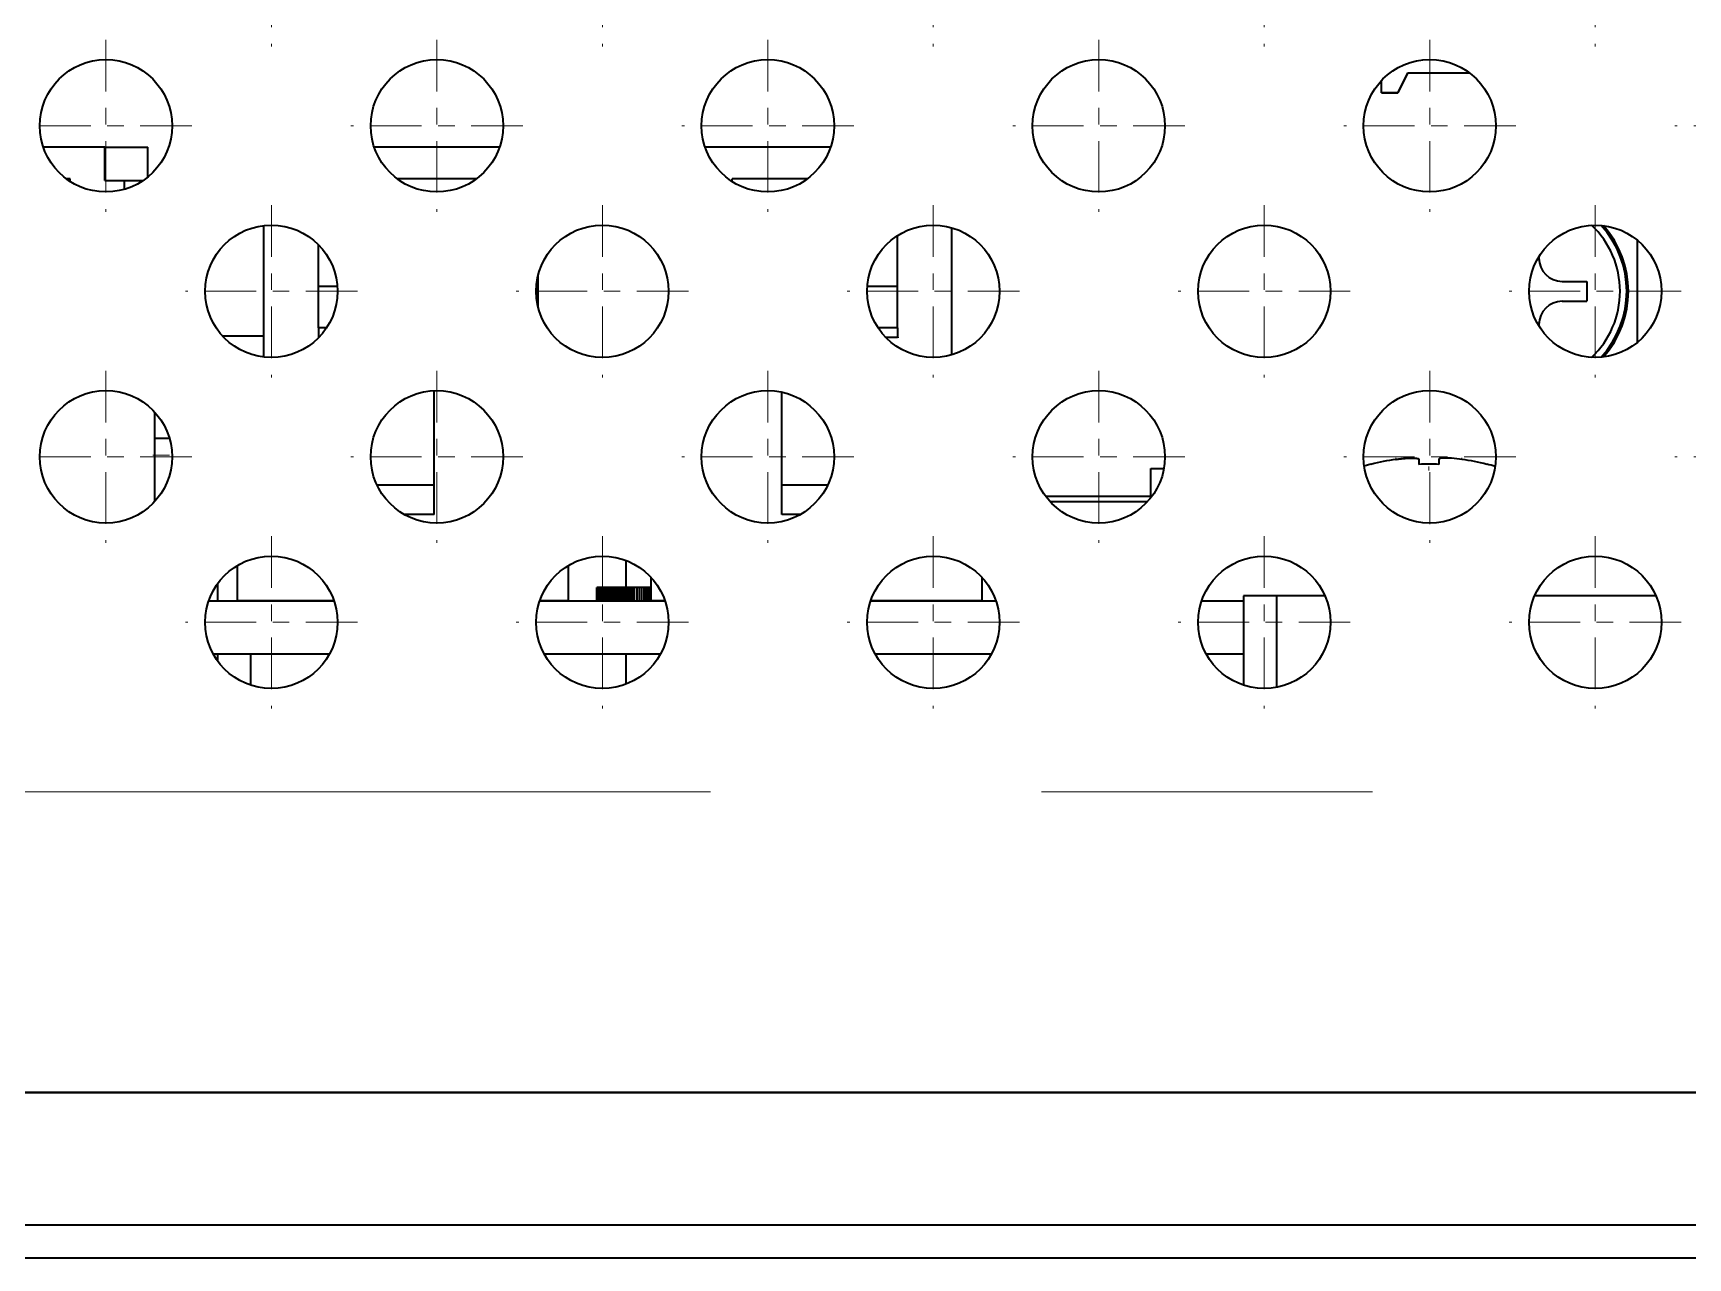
# Model space of a CAD drawing. Extents: x 23 to 417, y 3 to 294.
# Drawn here: x 60.75 to 70.75, y 145.8 to 153.2 of the extents above; entities that cross this region are included whole.
import ezdxf

# ---------------------------------------------------------------- set-up
doc = ezdxf.new("R2010")
doc.units = 0
doc.linetypes.add('DASHDOT', pattern=[18.5, 12, -3, 0.5, -3])
doc.linetypes.add('PHANTOM', pattern=[20, 10, -2, 2, -2, 2, -2])
doc.layers.get('0').update_dxf_attribs({"lineweight": 13})

# ---------------------------------------------------------------- blocks, each defined once
blk = doc.blocks.new('BLOCK4293')
at = {"color": 7, "linetype": 'DASHDOT', "lineweight": 13, "ltscale": 0.13}
for p, q in [((-50, 2.3), (-50, -2.9)), ((-47.4, -0.3), (-52.6, -0.3))]:
    blk.add_line(p, q, dxfattribs=at)
blk = doc.blocks.new('BLOCK4302')
at = {"color": 7, "linetype": 'DASHDOT', "lineweight": 13, "ltscale": 0.13}
for p, q in [((-45, 7.3), (-45, 2.1)), ((-42.4, 4.7), (-47.6, 4.7))]:
    blk.add_line(p, q, dxfattribs=at)
blk = doc.blocks.new('BLOCK4305')
at = {"color": 7, "linetype": 'DASHDOT', "lineweight": 13, "ltscale": 0.13}
for p, q in [((-40, 2.3), (-40, -2.9)), ((-37.4, -0.3), (-42.6, -0.3))]:
    blk.add_line(p, q, dxfattribs=at)
blk = doc.blocks.new('BLOCK4307')
at = {"color": 7, "linetype": 'DASHDOT', "lineweight": 13, "ltscale": 0.13}
for p, q in [((-35, 7.3), (-35, 2.1)), ((-32.4, 4.7), (-37.6, 4.7))]:
    blk.add_line(p, q, dxfattribs=at)
blk = doc.blocks.new('BLOCK4312')
at = {"color": 7, "linetype": 'DASHDOT', "lineweight": 13, "ltscale": 0.13}
for p, q in [((-25, 7.3), (-25, 2.1)), ((-22.4, 4.7), (-27.6, 4.7))]:
    blk.add_line(p, q, dxfattribs=at)
blk = doc.blocks.new('BLOCK4314')
at = {"color": 7, "linetype": 'DASHDOT', "lineweight": 13, "ltscale": 0.13}
for p, q in [((-30, 2.3), (-30, -2.9)), ((-27.4, -0.3), (-32.6, -0.3))]:
    blk.add_line(p, q, dxfattribs=at)
blk = doc.blocks.new('BLOCK4322')
at = {"color": 7, "linetype": 'DASHDOT', "lineweight": 13, "ltscale": 0.13}
for p, q in [((-15, 7.3), (-15, 2.1)), ((-12.4, 4.7), (-17.6, 4.7))]:
    blk.add_line(p, q, dxfattribs=at)
blk = doc.blocks.new('BLOCK4324')
at = {"color": 7, "linetype": 'DASHDOT', "lineweight": 13, "ltscale": 0.13}
for p, q in [((-20, 2.3), (-20, -2.9)), ((-17.4, -0.3), (-22.6, -0.3))]:
    blk.add_line(p, q, dxfattribs=at)
blk = doc.blocks.new('BLOCK4327')
at = {"color": 7, "linetype": 'DASHDOT', "lineweight": 13, "ltscale": 0.13}
for p, q in [((-10, 2.3), (-10, -2.9)), ((-7.4, -0.3), (-12.6, -0.3))]:
    blk.add_line(p, q, dxfattribs=at)
blk = doc.blocks.new('BLOCK4332')
at = {"color": 7, "linetype": 'DASHDOT', "lineweight": 13, "ltscale": 0.13}
for p, q in [((-5, 7.3), (-5, 2.1)), ((-2.4, 4.7), (-7.6, 4.7))]:
    blk.add_line(p, q, dxfattribs=at)
blk = doc.blocks.new('BLOCK4334')
at = {"color": 7, "linetype": 'DASHDOT', "lineweight": 13, "ltscale": 0.13}
for p, q in [((0, 2.3), (0, -2.9)), ((2.6, -0.3), (-2.6, -0.3))]:
    blk.add_line(p, q, dxfattribs=at)
blk = doc.blocks.new('BLOCK4345')
at = {"color": 7, "linetype": 'DASHDOT', "lineweight": 13, "ltscale": 0.13}
for p, q in [((-45, -12.7), (-45, -17.9)), ((-42.4, -15.3), (-47.6, -15.3))]:
    blk.add_line(p, q, dxfattribs=at)
blk = doc.blocks.new('BLOCK4346')
at = {"color": 7, "linetype": 'DASHDOT', "lineweight": 13, "ltscale": 0.13}
for p, q in [((-45, -2.7), (-45, -7.9)), ((-42.4, -5.3), (-47.6, -5.3))]:
    blk.add_line(p, q, dxfattribs=at)
blk = doc.blocks.new('BLOCK4347')
at = {"color": 7, "linetype": 'DASHDOT', "lineweight": 13, "ltscale": 0.13}
for p, q in [((-35, -12.7), (-35, -17.9)), ((-32.4, -15.3), (-37.6, -15.3))]:
    blk.add_line(p, q, dxfattribs=at)
blk = doc.blocks.new('BLOCK4348')
at = {"color": 7, "linetype": 'DASHDOT', "lineweight": 13, "ltscale": 0.13}
for p, q in [((-25, -2.7), (-25, -7.9)), ((-22.4, -5.3), (-27.6, -5.3))]:
    blk.add_line(p, q, dxfattribs=at)
blk = doc.blocks.new('BLOCK4349')
at = {"color": 7, "linetype": 'DASHDOT', "lineweight": 13, "ltscale": 0.13}
for p, q in [((-20, -7.7), (-20, -12.9)), ((-17.4, -10.3), (-22.6, -10.3))]:
    blk.add_line(p, q, dxfattribs=at)
blk = doc.blocks.new('BLOCK4350')
at = {"color": 7, "linetype": 'DASHDOT', "lineweight": 13, "ltscale": 0.13}
for p, q in [((-15, -2.7), (-15, -7.9)), ((-12.4, -5.3), (-17.6, -5.3))]:
    blk.add_line(p, q, dxfattribs=at)
blk = doc.blocks.new('BLOCK4351')
at = {"color": 7, "linetype": 'DASHDOT', "lineweight": 13, "ltscale": 0.13}
for p, q in [((-5, -12.7), (-5, -17.9)), ((-2.4, -15.3), (-7.6, -15.3))]:
    blk.add_line(p, q, dxfattribs=at)
blk = doc.blocks.new('BLOCK4352')
at = {"color": 7, "linetype": 'DASHDOT', "lineweight": 13, "ltscale": 0.13}
for p, q in [((0, -7.7), (0, -12.9)), ((2.6, -10.3), (-2.6, -10.3))]:
    blk.add_line(p, q, dxfattribs=at)
blk = doc.blocks.new('BLOCK4364')
at = {"color": 7, "linetype": 'DASHDOT', "lineweight": 13, "ltscale": 0.13}
for p, q in [((-50, -7.7), (-50, -12.9)), ((-47.4, -10.3), (-52.6, -10.3))]:
    blk.add_line(p, q, dxfattribs=at)
blk = doc.blocks.new('BLOCK4365')
at = {"color": 7, "linetype": 'DASHDOT', "lineweight": 13, "ltscale": 0.13}
for p, q in [((-35, -2.7), (-35, -7.9)), ((-32.4, -5.3), (-37.6, -5.3))]:
    blk.add_line(p, q, dxfattribs=at)
blk = doc.blocks.new('BLOCK4366')
at = {"color": 7, "linetype": 'DASHDOT', "lineweight": 13, "ltscale": 0.13}
for p, q in [((-25, -12.7), (-25, -17.9)), ((-22.4, -15.3), (-27.6, -15.3))]:
    blk.add_line(p, q, dxfattribs=at)
blk = doc.blocks.new('BLOCK4367')
at = {"color": 7, "linetype": 'DASHDOT', "lineweight": 13, "ltscale": 0.13}
for p, q in [((-10, -7.7), (-10, -12.9)), ((-7.4, -10.3), (-12.6, -10.3))]:
    blk.add_line(p, q, dxfattribs=at)
blk = doc.blocks.new('BLOCK4374')
at = {"color": 7, "linetype": 'DASHDOT', "lineweight": 13, "ltscale": 0.13}
for p, q in [((-40, -7.7), (-40, -12.9)), ((-37.4, -10.3), (-42.6, -10.3))]:
    blk.add_line(p, q, dxfattribs=at)
blk = doc.blocks.new('BLOCK4375')
at = {"color": 7, "linetype": 'DASHDOT', "lineweight": 13, "ltscale": 0.13}
for p, q in [((-15, -12.7), (-15, -17.9)), ((-12.4, -15.3), (-17.6, -15.3))]:
    blk.add_line(p, q, dxfattribs=at)
blk = doc.blocks.new('BLOCK4380')
at = {"color": 7, "linetype": 'DASHDOT', "lineweight": 13, "ltscale": 0.13}
for p, q in [((-5, -2.7), (-5, -7.9)), ((-2.4, -5.3), (-7.6, -5.3))]:
    blk.add_line(p, q, dxfattribs=at)
blk = doc.blocks.new('BLOCK4382')
at = {"color": 7, "linetype": 'DASHDOT', "lineweight": 13, "ltscale": 0.13}
for p, q in [((-30, -7.7), (-30, -12.9)), ((-27.4, -10.3), (-32.6, -10.3))]:
    blk.add_line(p, q, dxfattribs=at)
blk = doc.blocks.new('BLOCK4442')
at = {"color": 7, "lineweight": 35, "ltscale": 0.009168}
blk.add_line((-11.46, 0.7), (-11.46, 1.067), dxfattribs=at)
blk.add_line((-11.46, 0.7), (-11.46, 1.067), dxfattribs=at)
at = {"color": 7, "lineweight": 35, "ltscale": 0.016771}
for p, q in [((-10.66, 1.3), (-10.96, 0.7)), ((-10.96, 0.7), (-10.66, 1.3))]:
    blk.add_line(p, q, dxfattribs=at)
at = {"color": 7, "lineweight": 35, "ltscale": 0.046499}
blk.add_line((-10.66, 1.3), (-8.8, 1.3), dxfattribs=at)
blk.add_line((-10.66, 1.3), (-8.8, 1.3), dxfattribs=at)
at = {"color": 7, "lineweight": 35, "ltscale": 0.0125}
for p, q in [((-10.96, 0.7), (-11.46, 0.7)), ((-11.46, 0.7), (-10.96, 0.7))]:
    blk.add_line(p, q, dxfattribs=at)
at = {"color": 7, "lineweight": 35, "ltscale": 0.046504}
blk.add_line((-50.031, -0.95), (-51.891, -0.95), dxfattribs=at)
at = {"color": 7, "lineweight": 35, "ltscale": 0.025}
for p, q in [((-50.031, -1.95), (-50.031, -0.95)), ((-14.626, -14.5), (-15.626, -14.5))]:
    blk.add_line(p, q, dxfattribs=at)
at = {"color": 7, "lineweight": 35, "ltscale": 0.0325}
blk.add_line((-50.031, -0.95), (-48.731, -0.95), dxfattribs=at)
at = {"color": 7, "lineweight": 35, "ltscale": 0.022402}
blk.add_line((-48.731, -1.846), (-48.731, -0.95), dxfattribs=at)
at = {"color": 7, "lineweight": 35, "ltscale": 0.094572}
for p, q in [((-38.109, -0.95), (-41.891, -0.95)), ((-28.109, -0.95), (-31.891, -0.95))]:
    blk.add_line(p, q, dxfattribs=at)
at = {"color": 7, "lineweight": 35, "ltscale": 0.002969}
blk.add_line((-51.081, -1.9), (-51.2, -1.9), dxfattribs=at)
at = {"color": 7, "lineweight": 35, "ltscale": 0.002063}
for p, q in [((-51.081, -1.983), (-51.081, -1.9)), ((-31.081, -1.983), (-31.081, -1.9))]:
    blk.add_line(p, q, dxfattribs=at)
at = {"color": 7, "lineweight": 35, "ltscale": 0.029039}
blk.add_line((-50.031, -1.95), (-48.87, -1.95), dxfattribs=at)
at = {"color": 7, "lineweight": 35, "ltscale": 0.006723}
blk.add_line((-49.436, -2.219), (-49.436, -1.95), dxfattribs=at)
at = {"color": 7, "lineweight": 35, "ltscale": 0.060001}
blk.add_line((-38.8, -1.9), (-41.2, -1.9), dxfattribs=at)
at = {"color": 7, "lineweight": 35, "ltscale": 0.057032}
blk.add_line((-28.8, -1.9), (-31.081, -1.9), dxfattribs=at)
at = {"color": 7, "lineweight": 35, "ltscale": 0.099358}
blk.add_line((-45.226, -7.287), (-45.226, -3.313), dxfattribs=at)
at = {"color": 7, "lineweight": 35, "ltscale": 0.095945}
blk.add_line((-24.436, -7.219), (-24.436, -3.381), dxfattribs=at)
at = {"color": 7, "lineweight": 35, "ltscale": 0.031492}
blk.add_line((-43.581, -5.15), (-43.581, -3.89), dxfattribs=at)
at = {"color": 7, "lineweight": 35, "ltscale": 0.038313}
blk.add_line((-26.081, -5.15), (-26.081, -3.617), dxfattribs=at)
at = {"color": 7, "lineweight": 35, "ltscale": 0.0771}
blk.add_line((-3.726, -6.842), (-3.726, -3.758), dxfattribs=at)
at = {"color": 7, "lineweight": 35, "ltscale": 0.001339}
for p, q in [((-6.7, -4.246), (-6.7, -4.3)), ((-6.7, -6.3), (-6.7, -6.354))]:
    blk.add_line(p, q, dxfattribs=at)
at = {"color": 7, "lineweight": 35, "ltscale": 0.025044}
blk.add_line((-36.936, -5.801), (-36.936, -4.799), dxfattribs=at)
at = {"color": 7, "lineweight": 35, "ltscale": 0.03125}
for p, q in [((-43.581, -6.4), (-43.581, -5.15)), ((-26.081, -6.4), (-26.081, -5.15))]:
    blk.add_line(p, q, dxfattribs=at)
at = {"color": 7, "lineweight": 35, "ltscale": 0.014391}
blk.add_line((-43.006, -5.15), (-43.581, -5.15), dxfattribs=at)
at = {"color": 7, "lineweight": 35, "ltscale": 0.022828}
blk.add_line((-26.081, -5.15), (-26.994, -5.15), dxfattribs=at)
at = {"color": 7, "lineweight": 35, "ltscale": 0.01875}
for p, q in [((-6, -5), (-5.25, -5)), ((-6, -5.6), (-5.25, -5.6))]:
    blk.add_line(p, q, dxfattribs=at)
at = {"color": 7, "lineweight": 35, "ltscale": 0.014999}
blk.add_line((-5.25, -5), (-5.25, -5.6), dxfattribs=at)
at = {"color": 7, "lineweight": 35, "ltscale": 0.007503}
for p, q in [((-43.581, -6.4), (-43.581, -6.7)), ((-26.081, -6.4), (-26.081, -6.7))]:
    blk.add_line(p, q, dxfattribs=at)
at = {"color": 7, "lineweight": 35, "ltscale": 0.00629}
blk.add_line((-43.33, -6.4), (-43.581, -6.4), dxfattribs=at)
at = {"color": 7, "lineweight": 35, "ltscale": 0.014727}
blk.add_line((-26.081, -6.4), (-26.67, -6.4), dxfattribs=at)
at = {"color": 7, "lineweight": 35, "ltscale": 0.031236}
blk.add_line((-46.476, -6.65), (-45.226, -6.65), dxfattribs=at)
at = {"color": 7, "lineweight": 35, "ltscale": 0.008673}
blk.add_line((-26.081, -6.7), (-26.428, -6.7), dxfattribs=at)
at = {"color": 7, "lineweight": 35, "ltscale": 0.071275}
blk.add_line((-40.081, -11.153), (-40.081, -8.302), dxfattribs=at)
at = {"color": 7, "lineweight": 35, "ltscale": 0.070208}
blk.add_line((-29.581, -11.153), (-29.581, -8.344), dxfattribs=at)
at = {"color": 7, "lineweight": 35, "ltscale": 0.067604}
blk.add_line((-48.526, -11.652), (-48.526, -8.948), dxfattribs=at)
at = {"color": 7, "lineweight": 35, "ltscale": 0.011228}
blk.add_line((-48.077, -9.75), (-48.526, -9.75), dxfattribs=at)
at = {"color": 7, "lineweight": 35, "ltscale": 0.003766}
for p, q in [((-10.326, -10.378), (-10.326, -10.529)), ((-9.726, -10.378), (-9.726, -10.529))]:
    blk.add_line(p, q, dxfattribs=at)
at = {"color": 7, "lineweight": 35, "ltscale": 0.022103}
blk.add_line((-18.426, -11.534), (-18.426, -10.65), dxfattribs=at)
at = {"color": 7, "lineweight": 35, "ltscale": 0.009882}
blk.add_line((-18.426, -10.65), (-18.031, -10.65), dxfattribs=at)
at = {"color": 7, "lineweight": 35, "ltscale": 0.005296}
blk.add_line((-11.776, -10.522), (-11.981, -10.578), dxfattribs=at)
at = {"color": 7, "lineweight": 35, "ltscale": 0.000166026}
for p, q in [((-11.776, -10.522), (-11.776, -10.529)), ((-8.276, -10.522), (-8.276, -10.529))]:
    blk.add_line(p, q, dxfattribs=at)
at = {"color": 7, "lineweight": 35, "ltscale": 0.043197}
blk.add_line((-40.081, -11.153), (-41.809, -11.153), dxfattribs=at)
at = {"color": 7, "lineweight": 35, "ltscale": 0.022315}
for p, q in [((-40.081, -12.045), (-40.081, -11.153)), ((-29.581, -12.045), (-29.581, -11.153))]:
    blk.add_line(p, q, dxfattribs=at)
at = {"color": 7, "lineweight": 35, "ltscale": 0.03476}
blk.add_line((-28.191, -11.153), (-29.581, -11.153), dxfattribs=at)
at = {"color": 7, "lineweight": 35, "ltscale": 0.079348}
blk.add_line((-18.426, -11.5), (-21.6, -11.5), dxfattribs=at)
at = {"color": 7, "lineweight": 35, "ltscale": 0.073784}
blk.add_line((-21.476, -11.65), (-18.524, -11.65), dxfattribs=at)
at = {"color": 7, "lineweight": 35, "ltscale": 0.022387}
blk.add_line((-40.081, -12.045), (-40.977, -12.045), dxfattribs=at)
at = {"color": 7, "lineweight": 35, "ltscale": 0.01395}
blk.add_line((-29.023, -12.045), (-29.581, -12.045), dxfattribs=at)
at = {"color": 7, "lineweight": 35, "ltscale": 0.00039044}
blk.add_line((-10.008, -12.3), (-9.992, -12.3), dxfattribs=at)
at = {"color": 7, "lineweight": 35, "ltscale": 0.020541}
blk.add_line((-34.295, -13.428), (-34.295, -14.25), dxfattribs=at)
at = {"color": 7, "lineweight": 35, "ltscale": 0.026665}
for p, q in [((-46.026, -14.65), (-46.026, -13.583)), ((-36.026, -14.65), (-36.026, -13.583))]:
    blk.add_line(p, q, dxfattribs=at)
at = {"color": 7, "lineweight": 35, "ltscale": 0.017551}
for p, q in [((-33.526, -14.65), (-33.526, -13.948)), ((-23.526, -14.65), (-23.526, -13.948))]:
    blk.add_line(p, q, dxfattribs=at)
at = {"color": 7, "lineweight": 35, "ltscale": 0.012852}
blk.add_line((-46.626, -14.136), (-46.626, -14.65), dxfattribs=at)
at = {"color": 7, "lineweight": 35, "ltscale": 0.01}
for p, q in [((-35.166, -14.65), (-35.166, -14.25)), ((-35.165, -14.65), (-35.165, -14.25)), ((-35.163, -14.65), (-35.163, -14.25)), ((-35.159, -14.65), (-35.159, -14.25)), ((-35.153, -14.65), (-35.153, -14.25)), ((-35.146, -14.65), (-35.146, -14.25)), ((-35.137, -14.65), (-35.137, -14.25)), ((-35.127, -14.65), (-35.127, -14.25)), ((-35.115, -14.65), (-35.115, -14.25)), ((-35.102, -14.65), (-35.102, -14.25)), ((-35.087, -14.65), (-35.087, -14.25)), ((-35.071, -14.65), (-35.071, -14.25)), ((-35.053, -14.65), (-35.053, -14.25)), ((-35.034, -14.65), (-35.034, -14.25)), ((-35.014, -14.65), (-35.014, -14.25)), ((-34.993, -14.65), (-34.993, -14.25)), ((-34.971, -14.65), (-34.971, -14.25)), ((-34.947, -14.65), (-34.947, -14.25)), ((-34.923, -14.65), (-34.923, -14.25)), ((-34.897, -14.65), (-34.897, -14.25)), ((-34.87, -14.65), (-34.87, -14.25)), ((-34.841, -14.65), (-34.841, -14.25)), ((-34.811, -14.65), (-34.811, -14.25)), ((-34.78, -14.65), (-34.78, -14.25)), ((-34.747, -14.65), (-34.747, -14.25)), ((-34.713, -14.65), (-34.713, -14.25)), ((-34.677, -14.65), (-34.677, -14.25)), ((-34.64, -14.65), (-34.64, -14.25)), ((-34.601, -14.65), (-34.601, -14.25)), ((-34.56, -14.65), (-34.56, -14.25)), ((-34.519, -14.65), (-34.519, -14.25)), ((-34.476, -14.65), (-34.476, -14.25)), ((-34.431, -14.65), (-34.431, -14.25)), ((-34.385, -14.65), (-34.385, -14.25)), ((-34.338, -14.65), (-34.338, -14.25)), ((-34.289, -14.65), (-34.289, -14.25)), ((-34.239, -14.65), (-34.239, -14.25)), ((-34.187, -14.65), (-34.187, -14.25)), ((-34.134, -14.65), (-34.134, -14.25)), ((-34.08, -14.65), (-34.08, -14.25)), ((-34.025, -14.65), (-34.025, -14.25)), ((-33.949, -14.65), (-33.949, -14.25)), ((-33.877, -14.65), (-33.877, -14.25)), ((-33.807, -14.65), (-33.807, -14.25)), ((-33.74, -14.65), (-33.74, -14.25)), ((-33.675, -14.65), (-33.675, -14.25)), ((-33.613, -14.65), (-33.613, -14.25)), ((-33.553, -14.65), (-33.553, -14.25))]:
    blk.add_line(p, q, dxfattribs=at)
at = {"color": 7, "lineweight": 35, "ltscale": 5.9125e-05}
blk.add_line((-35.163, -14.25), (-35.165, -14.25), dxfattribs=at)
at = {"color": 7, "lineweight": 35, "ltscale": 9.8425e-05}
blk.add_line((-35.159, -14.25), (-35.163, -14.25), dxfattribs=at)
at = {"color": 7, "lineweight": 35, "ltscale": 0.0001381}
blk.add_line((-35.153, -14.25), (-35.159, -14.25), dxfattribs=at)
at = {"color": 7, "lineweight": 35, "ltscale": 0.000177375}
blk.add_line((-35.146, -14.25), (-35.153, -14.25), dxfattribs=at)
at = {"color": 7, "lineweight": 35, "ltscale": 0.000216675}
blk.add_line((-35.137, -14.25), (-35.146, -14.25), dxfattribs=at)
at = {"color": 7, "lineweight": 35, "ltscale": 0.000255975}
blk.add_line((-35.127, -14.25), (-35.137, -14.25), dxfattribs=at)
at = {"color": 7, "lineweight": 35, "ltscale": 0.00029525}
blk.add_line((-35.115, -14.25), (-35.127, -14.25), dxfattribs=at)
at = {"color": 7, "lineweight": 35, "ltscale": 0.000334925}
blk.add_line((-35.102, -14.25), (-35.115, -14.25), dxfattribs=at)
at = {"color": 7, "lineweight": 35, "ltscale": 0.000374225}
blk.add_line((-35.087, -14.25), (-35.102, -14.25), dxfattribs=at)
at = {"color": 7, "lineweight": 35, "ltscale": 0.00040895}
blk.add_line((-35.071, -14.25), (-35.087, -14.25), dxfattribs=at)
at = {"color": 7, "lineweight": 35, "ltscale": 0.000438675}
blk.add_line((-35.053, -14.25), (-35.071, -14.25), dxfattribs=at)
at = {"color": 7, "lineweight": 35, "ltscale": 0.00046845}
blk.add_line((-35.034, -14.25), (-35.053, -14.25), dxfattribs=at)
at = {"color": 7, "lineweight": 35, "ltscale": 0.000498575}
blk.add_line((-35.014, -14.25), (-35.034, -14.25), dxfattribs=at)
at = {"color": 7, "lineweight": 35, "ltscale": 0.00052795}
blk.add_line((-34.993, -14.25), (-35.014, -14.25), dxfattribs=at)
at = {"color": 7, "lineweight": 35, "ltscale": 0.0005581}
blk.add_line((-34.971, -14.25), (-34.993, -14.25), dxfattribs=at)
at = {"color": 7, "lineweight": 35, "ltscale": 0.00058785}
blk.add_line((-34.947, -14.25), (-34.971, -14.25), dxfattribs=at)
at = {"color": 7, "lineweight": 35, "ltscale": 0.000617975}
blk.add_line((-34.923, -14.25), (-34.947, -14.25), dxfattribs=at)
at = {"color": 7, "lineweight": 35, "ltscale": 0.00064735}
blk.add_line((-34.897, -14.25), (-34.923, -14.25), dxfattribs=at)
at = {"color": 7, "lineweight": 35, "ltscale": 0.0006775}
blk.add_line((-34.87, -14.25), (-34.897, -14.25), dxfattribs=at)
at = {"color": 7, "lineweight": 35, "ltscale": 0.00071105}
blk.add_line((-34.841, -14.25), (-34.87, -14.25), dxfattribs=at)
at = {"color": 7, "lineweight": 35, "ltscale": 0.000747675}
blk.add_line((-34.811, -14.25), (-34.841, -14.25), dxfattribs=at)
at = {"color": 7, "lineweight": 35, "ltscale": 0.000785075}
blk.add_line((-34.78, -14.25), (-34.811, -14.25), dxfattribs=at)
at = {"color": 7, "lineweight": 35, "ltscale": 0.000821675}
blk.add_line((-34.747, -14.25), (-34.78, -14.25), dxfattribs=at)
at = {"color": 7, "lineweight": 35, "ltscale": 0.000859075}
blk.add_line((-34.713, -14.25), (-34.747, -14.25), dxfattribs=at)
at = {"color": 7, "lineweight": 35, "ltscale": 0.0008957}
blk.add_line((-34.677, -14.25), (-34.713, -14.25), dxfattribs=at)
at = {"color": 7, "lineweight": 35, "ltscale": 0.000933075}
blk.add_line((-34.64, -14.25), (-34.677, -14.25), dxfattribs=at)
at = {"color": 7, "lineweight": 35, "ltscale": 0.0009697}
blk.add_line((-34.601, -14.25), (-34.64, -14.25), dxfattribs=at)
at = {"color": 7, "lineweight": 35, "ltscale": 0.001007}
blk.add_line((-34.56, -14.25), (-34.601, -14.25), dxfattribs=at)
at = {"color": 7, "lineweight": 35, "ltscale": 0.001044}
blk.add_line((-34.519, -14.25), (-34.56, -14.25), dxfattribs=at)
at = {"color": 7, "lineweight": 35, "ltscale": 0.00108}
blk.add_line((-34.476, -14.25), (-34.519, -14.25), dxfattribs=at)
at = {"color": 7, "lineweight": 35, "ltscale": 0.001114}
blk.add_line((-34.431, -14.25), (-34.476, -14.25), dxfattribs=at)
at = {"color": 7, "lineweight": 35, "ltscale": 0.001149}
blk.add_line((-34.385, -14.25), (-34.431, -14.25), dxfattribs=at)
at = {"color": 7, "lineweight": 35, "ltscale": 0.001184}
blk.add_line((-34.338, -14.25), (-34.385, -14.25), dxfattribs=at)
at = {"color": 7, "lineweight": 35, "ltscale": 0.001218}
blk.add_line((-34.289, -14.25), (-34.338, -14.25), dxfattribs=at)
at = {"color": 7, "lineweight": 35, "ltscale": 0.001253}
blk.add_line((-34.239, -14.25), (-34.289, -14.25), dxfattribs=at)
at = {"color": 7, "lineweight": 35, "ltscale": 0.001287}
blk.add_line((-34.187, -14.25), (-34.239, -14.25), dxfattribs=at)
at = {"color": 7, "lineweight": 35, "ltscale": 0.001322}
blk.add_line((-34.134, -14.25), (-34.187, -14.25), dxfattribs=at)
at = {"color": 7, "lineweight": 35, "ltscale": 0.001357}
blk.add_line((-34.08, -14.25), (-34.134, -14.25), dxfattribs=at)
at = {"color": 7, "lineweight": 35, "ltscale": 0.001392}
blk.add_line((-34.025, -14.25), (-34.08, -14.25), dxfattribs=at)
at = {"color": 7, "lineweight": 35, "ltscale": 0.001877}
blk.add_line((-33.949, -14.25), (-34.025, -14.25), dxfattribs=at)
at = {"color": 7, "lineweight": 35, "ltscale": 0.001812}
blk.add_line((-33.877, -14.25), (-33.949, -14.25), dxfattribs=at)
at = {"color": 7, "lineweight": 35, "ltscale": 0.001747}
blk.add_line((-33.807, -14.25), (-33.877, -14.25), dxfattribs=at)
at = {"color": 7, "lineweight": 35, "ltscale": 0.001682}
blk.add_line((-33.74, -14.25), (-33.807, -14.25), dxfattribs=at)
at = {"color": 7, "lineweight": 35, "ltscale": 0.001617}
blk.add_line((-33.675, -14.25), (-33.74, -14.25), dxfattribs=at)
at = {"color": 7, "lineweight": 35, "ltscale": 0.001552}
blk.add_line((-33.613, -14.25), (-33.675, -14.25), dxfattribs=at)
at = {"color": 7, "lineweight": 35, "ltscale": 0.001487}
blk.add_line((-33.553, -14.25), (-33.613, -14.25), dxfattribs=at)
at = {"color": 7, "lineweight": 35, "ltscale": 0.000681313}
blk.add_line((-33.526, -14.25), (-33.553, -14.25), dxfattribs=at)
at = {"color": 7, "lineweight": 35, "ltscale": 0.067486}
blk.add_line((-15.626, -14.5), (-15.626, -17.199), dxfattribs=at)
at = {"color": 7, "lineweight": 35, "ltscale": 0.069119}
blk.add_line((-14.626, -14.5), (-14.626, -17.265), dxfattribs=at)
at = {"color": 7, "lineweight": 35, "ltscale": 0.036482}
blk.add_line((-13.167, -14.5), (-14.626, -14.5), dxfattribs=at)
at = {"color": 7, "lineweight": 35, "ltscale": 0.091651}
blk.add_line((-3.167, -14.5), (-6.833, -14.5), dxfattribs=at)
at = {"color": 7, "lineweight": 35, "ltscale": 0.094571}
for p, q in [((-46.891, -14.65), (-43.109, -14.65)), ((-36.891, -14.65), (-33.109, -14.65)), ((-26.891, -14.65), (-23.109, -14.65))]:
    blk.add_line(p, q, dxfattribs=at)
at = {"color": 7, "lineweight": 35, "ltscale": 0.072942}
blk.add_line((-43.109, -14.65), (-46.026, -14.65), dxfattribs=at)
at = {"color": 7, "lineweight": 35, "ltscale": 0.021629}
blk.add_line((-36.026, -14.65), (-36.891, -14.65), dxfattribs=at)
at = {"color": 7, "lineweight": 35, "ltscale": 0.010442}
for p, q in [((-33.109, -14.65), (-33.526, -14.65)), ((-23.526, -14.65), (-23.109, -14.65))]:
    blk.add_line(p, q, dxfattribs=at)
at = {"color": 7, "lineweight": 35, "ltscale": 0.084129}
blk.add_line((-23.526, -14.65), (-26.891, -14.65), dxfattribs=at)
at = {"color": 7, "lineweight": 35, "ltscale": 0.031629}
blk.add_line((-16.891, -14.65), (-15.626, -14.65), dxfattribs=at)
blk.add_line((-16.891, -14.65), (-15.626, -14.65), dxfattribs=at)
at = {"color": 7, "lineweight": 35, "ltscale": 0.087999}
for p, q in [((-46.76, -16.25), (-43.24, -16.25)), ((-36.76, -16.25), (-33.24, -16.25)), ((-26.76, -16.25), (-23.24, -16.25))]:
    blk.add_line(p, q, dxfattribs=at)
at = {"color": 7, "lineweight": 35, "ltscale": 0.005353}
blk.add_line((-46.626, -16.25), (-46.626, -16.464), dxfattribs=at)
at = {"color": 7, "lineweight": 35, "ltscale": 0.023735}
blk.add_line((-45.626, -17.199), (-45.626, -16.25), dxfattribs=at)
at = {"color": 7, "lineweight": 35, "ltscale": 0.023042}
blk.add_line((-34.295, -16.25), (-34.295, -17.172), dxfattribs=at)
at = {"color": 7, "lineweight": 35, "ltscale": 0.028343}
blk.add_line((-16.76, -16.25), (-15.626, -16.25), dxfattribs=at)
at = {"color": 7, "lineweight": 35}
for p, q in [((-91.026, -29.5), (90.974, -29.5)), ((87.974, -29.5), (-88.026, -29.5)), ((-91.026, -33.5), (90.974, -33.5)), ((-91.026, -34.5), (90.974, -34.5))]:
    blk.add_line(p, q, dxfattribs=at)
for centre in [(-50, -0.3), (-40, -0.3), (-30, -0.3), (-20, -0.3), (-10, -0.3), (-45, -5.3), (-35, -5.3), (-25, -5.3), (-15, -5.3), (-5, -5.3), (-50, -10.3), (-40, -10.3), (-30, -10.3), (-20, -10.3), (-10, -10.3), (-45, -15.3), (-35, -15.3), (-25, -15.3), (-15, -15.3), (-5, -15.3)]:
    blk.add_circle(centre, 2, dxfattribs=at)
for centre, radius, start, end in [((-7, -5.3), 2.75, 313.4299, 406.5646), ((-7, -5.3), 2.95, 317.5161, 402.4783), ((-7, -5.3), 3, 318.5873, 401.4072), ((-6, -4.3), 0.7, 180, 270), ((-6, -6.3), 0.7, 90, 180), ((-10.026, -17.3), 6.993, 98.2207, 104.4915), ((-10.026, -17.3), 6.993, 98.2207, 104.4915), ((-10.382, -14.783), 4.452, 94.2546, 98.3259), ((-10.519, -12.894), 2.558, 90.2097, 94.3338), ((-9.671, -14.783), 4.452, 81.6741, 85.7454), ((-10.026, -17.301), 6.994, 75.509, 81.7788), ((-10.026, -17.301), 6.994, 75.509, 81.7788), ((-10.026, -17.301), 6.779, 87.4636, 92.5364), ((-10.026, -17.301), 6.779, 87.4636, 92.5364), ((-10.032, -17.321), 7.022, 73.3631, 75.52)]:
    blk.add_arc(centre, radius, start, end, dxfattribs=at)
for points, knots in [([(-11.026, -10.378), (-10.976, -10.371), (-10.937, -10.366), (-10.904, -10.362), (-10.777, -10.348), (-10.711, -10.343), (-10.669, -10.34), (-10.575, -10.336), (-10.504, -10.336), (-10.468, -10.337), (-10.423, -10.339), (-10.381, -10.347), (-10.373, -10.349), (-10.356, -10.353), (-10.341, -10.359), (-10.336, -10.362), (-10.328, -10.367), (-10.326, -10.376), (-10.326, -10.377), (-10.326, -10.377), (-10.326, -10.378)], [0, 0, 0, 0, 0, 0, 0.647352, 0.647352, 0.647352, 2.886415, 2.886415, 2.886415, 5.757566, 5.757566, 5.757566, 6.467897, 6.467897, 6.467897, 7.2005, 7.2005, 7.2005, 7.272679, 7.272679, 7.272679, 7.272679, 7.272679, 7.272679]), ([(-9.341, -10.344), (-9.424, -10.338), (-9.477, -10.336), (-9.519, -10.336), (-9.589, -10.336), (-9.652, -10.343), (-9.668, -10.346), (-9.697, -10.351), (-9.718, -10.363), (-9.722, -10.367), (-9.726, -10.371), (-9.726, -10.378)], [0, 0, 0, 0, 0, 0, 3.488442, 3.488442, 3.488442, 5.229942, 5.229942, 5.229942, 5.79468, 5.79468, 5.79468, 5.79468, 5.79468, 5.79468]), ([(-9.535, -10.337), (-9.563, -10.337), (-9.589, -10.338), (-9.614, -10.339), (-9.652, -10.343), (-9.687, -10.35), (-9.697, -10.353), (-9.713, -10.358), (-9.723, -10.368), (-9.725, -10.371), (-9.726, -10.374), (-9.726, -10.378)], [0, 0, 0, 0, 0, 0, 2.019491, 2.019491, 2.019491, 3.048356, 3.048356, 3.048356, 3.384426, 3.384426, 3.384426, 3.384426, 3.384426, 3.384426])]:
    blk.add_open_spline(points, degree=5, knots=knots, dxfattribs=at)

msp = doc.modelspace()

# ---------------------------------------------------------------- linework, layer by layer
at = {"color": 7, "linetype": 'DASHDOT', "lineweight": 13, "ltscale": 0.002084}
msp.add_line((65.9839, 151.3587), (65.9005, 151.3587), dxfattribs=at)
at = {"color": 7, "linetype": 'DASHDOT', "lineweight": 13, "ltscale": 0.003154}
msp.add_line((61.4774, 150.6487), (61.6036, 150.6487), dxfattribs=at)
at = {"color": 7, "linetype": 'DASHDOT', "lineweight": 13, "ltscale": 0.000275493}
msp.add_line((68.9879, 150.633), (68.9879, 150.622), dxfattribs=at)
at = {"color": 7, "linetype": 'DASHDOT', "lineweight": 13, "ltscale": 0.000267043}
msp.add_line((69.3879, 150.6327), (69.3879, 150.6221), dxfattribs=at)
at = {"color": 7, "linetype": 'DASHDOT', "lineweight": 13, "ltscale": 0.000583143}
msp.add_line((69.1879, 150.5565), (69.1879, 150.5798), dxfattribs=at)
at = {"color": 7, "linetype": 'PHANTOM', "lineweight": 13}
msp.add_line((84.8475, 148.6137), (57.298, 148.6137), dxfattribs=at)

# ---------------------------------------------------------------- block references
at = {"lineweight": 0, "xscale": 0.2, "yscale": 0.2, "zscale": 0.2}
for name in ['BLOCK4442', 'BLOCK4302', 'BLOCK4307', 'BLOCK4312', 'BLOCK4322', 'BLOCK4332', 'BLOCK4293', 'BLOCK4305', 'BLOCK4314', 'BLOCK4324', 'BLOCK4327', 'BLOCK4334', 'BLOCK4346', 'BLOCK4365', 'BLOCK4348', 'BLOCK4350', 'BLOCK4380', 'BLOCK4364', 'BLOCK4374', 'BLOCK4382', 'BLOCK4349', 'BLOCK4367', 'BLOCK4352', 'BLOCK4345', 'BLOCK4347', 'BLOCK4366', 'BLOCK4375', 'BLOCK4351']:
    msp.add_blockref(name, (71.1932, 152.6987), dxfattribs=at)

doc.saveas('drawing.dxf')
